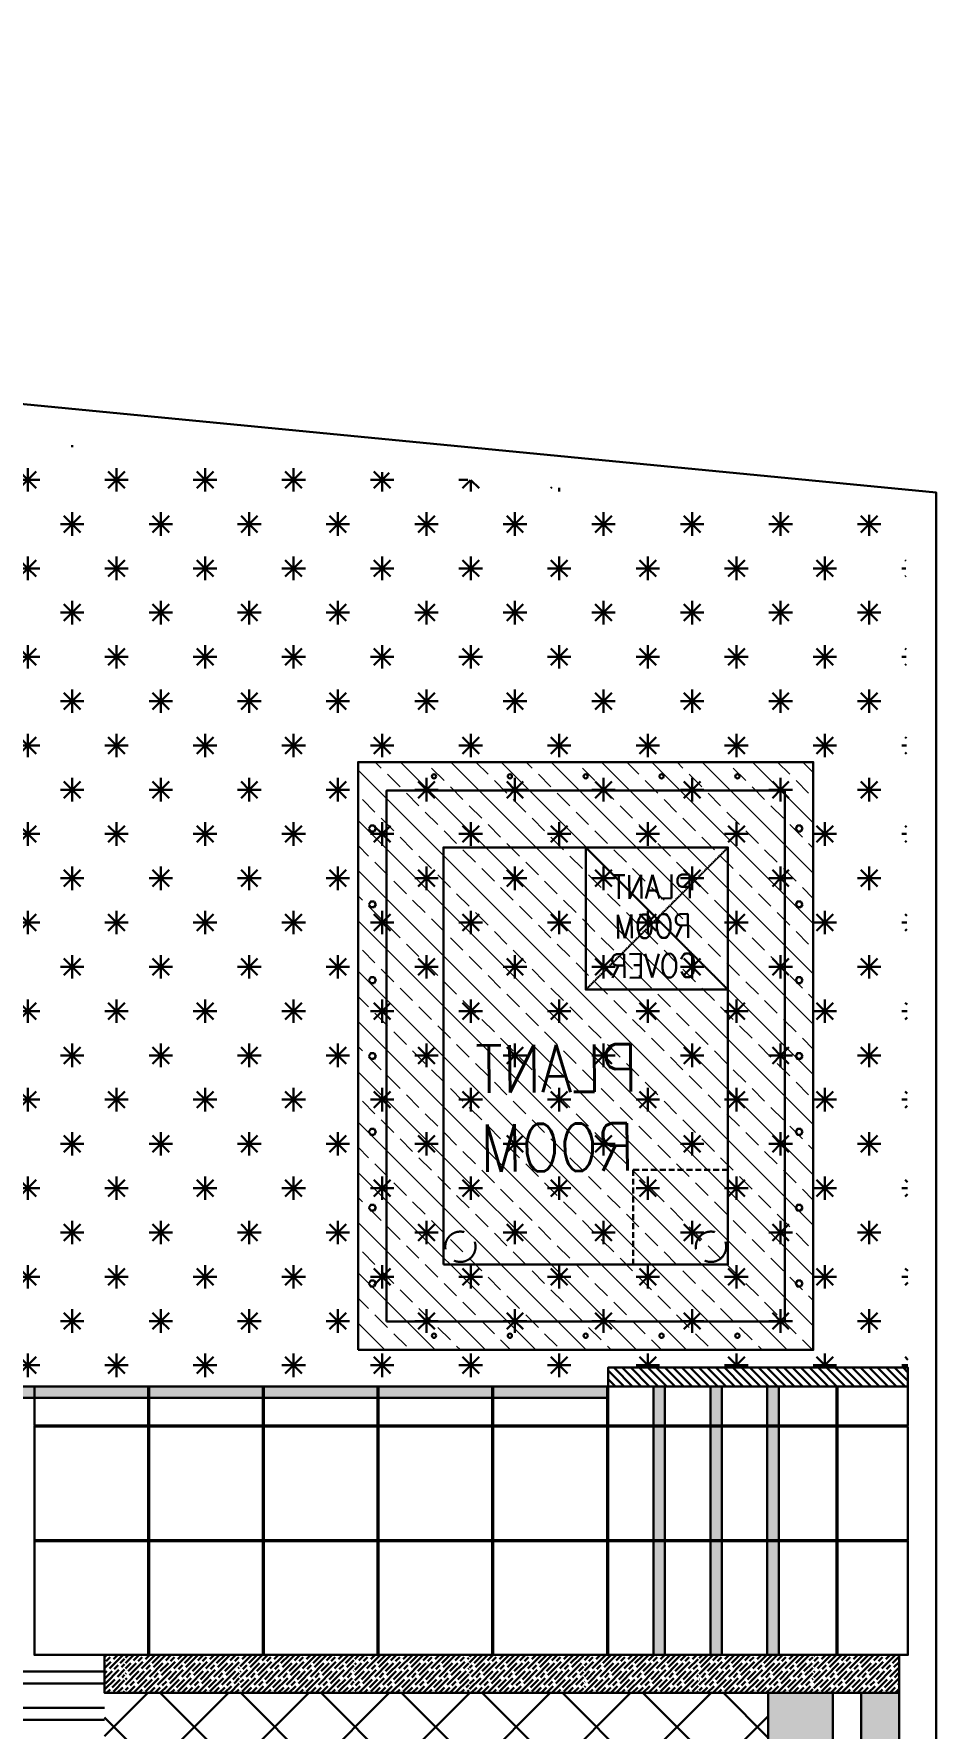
# Model space of a CAD drawing. Header units: millimetres. Extents: x -18512 to 101824, y -95768 to 52898.
# Drawn here: x 33435 to 38193, y -81033 to -72098 of the extents above; entities that cross this region are included whole.
import ezdxf

# ---------------------------------------------------------------- set-up
doc = ezdxf.new("R2010")
doc.units = ezdxf.units.MM
doc.header["$LTSCALE"] = 25
doc.linetypes.add('HIDDEN', pattern=[0.375, 0.25, -0.125])
doc.linetypes.add('HIDDEN2', pattern=[4.7625, 3.175, -1.5875])
doc.layers.get('0').update_dxf_attribs({"color": 254, "lineweight": 0})
doc.layers.add('_FW_WALL_EXISTING', color=150, linetype='Continuous', lineweight=25)
doc.layers.add('A-TILES', color=43, linetype='Continuous', lineweight=30)
doc.styles.add('RS', font='romans.shx', dxfattribs={"width": 0.8})
pattern_1 = [(45, (-34799.74, -44341.01), (42.42641, -42.42641), [100, -20]), (45, (-34799.74, -44369.295), (42.42641, -42.42641), [60, -15, 30, -15]), (45, (-34806.81, -44404.65), (42.42641, -42.42641), [100, -20])]

# ---------------------------------------------------------------- blocks, each defined once
blk = doc.blocks.new('A$C22C91F2D')
at = {"lineweight": 5}
h = blk.add_hatch(dxfattribs=at)
h.set_pattern_fill('ANSI33', color=245, scale=750)
h.set_pattern_definition([(45, (0, 0), (-132.583, 132.583), []), (45, (132.58, 0), (-132.583, 132.583), [93.75, -46.875])])
h.paths.add_polyline_path([(1550, -1950), (-1550, -1950), (-1550, 450), (1550, 450)])
at = {"color": 8, "linetype": 'HIDDEN', "ltscale": 0.15}
for p, q in [((-1100, -750), (-350, 0)), ((-1100, 0), (-350, -750))]:
    blk.add_line(p, q, dxfattribs=at)
at = {"color": 1}
blk.add_lwpolyline([(1550, -1950), (-1550, -1950), (-1550, 450), (1550, 450)], close=True, dxfattribs=at)
at = {"color": 8}
for points in [[(-1200, 392.8), (-1184.6, 383.9), (-1184.6, 366.1), (-1200, 357.2), (-1215.4, 366.1), (-1215.4, 383.9)], [(-800, 392.8), (-784.6, 383.9), (-784.6, 366.1), (-800, 357.2), (-815.4, 366.1), (-815.4, 383.9)], [(-400, 392.8), (-384.6, 383.9), (-384.6, 366.1), (-400, 357.2), (-415.4, 366.1), (-415.4, 383.9)], [(0, 392.8), (-15.4, 383.9), (-15.4, 366.1), (0, 357.2), (15.4, 366.1), (15.4, 383.9)], [(400, 392.8), (384.6, 383.9), (384.6, 366.1), (400, 357.2), (415.4, 366.1), (415.4, 383.9)], [(800, 392.8), (784.6, 383.9), (784.6, 366.1), (800, 357.2), (815.4, 366.1), (815.4, 383.9)], [(1200, 392.8), (1184.6, 383.9), (1184.6, 366.1), (1200, 357.2), (1215.4, 366.1), (1215.4, 383.9)], [(-1200, -1892.8), (-1184.6, -1883.9), (-1184.6, -1866.1), (-1200, -1857.2), (-1215.4, -1866.1), (-1215.4, -1883.9)], [(-800, -1892.8), (-784.6, -1883.9), (-784.6, -1866.1), (-800, -1857.2), (-815.4, -1866.1), (-815.4, -1883.9)], [(-400, -1892.8), (-384.6, -1883.9), (-384.6, -1866.1), (-400, -1857.2), (-415.4, -1866.1), (-415.4, -1883.9)], [(0, -1892.8), (-15.4, -1883.9), (-15.4, -1866.1), (0, -1857.2), (15.4, -1866.1), (15.4, -1883.9)], [(400, -1892.8), (384.6, -1883.9), (384.6, -1866.1), (400, -1857.2), (415.4, -1866.1), (415.4, -1883.9)], [(800, -1892.8), (784.6, -1883.9), (784.6, -1866.1), (800, -1857.2), (815.4, -1866.1), (815.4, -1883.9)], [(1200, -1892.8), (1184.6, -1883.9), (1184.6, -1866.1), (1200, -1857.2), (1215.4, -1866.1), (1215.4, -1883.9)]]:
    blk.add_lwpolyline(points, close=True, dxfattribs=at)
at = {"color": 6}
for points in [[(1400, -1800), (-1400, -1800), (-1400, 300), (1400, 300)], [(1100, -1500), (-1100, -1500), (-1100, 0), (1100, 0)]]:
    blk.add_lwpolyline(points, close=True, dxfattribs=at)
blk.add_lwpolyline([(-350, 0), (-350, -750), (-1100, -750), (-1100, 0)], close=True)
at = {"color": 8, "linetype": 'HIDDEN', "ltscale": 5}
blk.add_lwpolyline([(1100, -500), (600, -500), (600, 0), (1100, 0)], close=True, dxfattribs=at)
at = {"color": 8}
for centre in [(-1475, 50), (1475, 50), (-1475, -350), (1475, -350), (-1475, -750), (1475, -750), (-1475, -1150), (1475, -1150), (-1475, -1550), (1475, -1550)]:
    blk.add_circle(centre, 11.2, dxfattribs=at)
at = {"color": 8, "linetype": 'HIDDEN2', "ltscale": 2}
for centre in [(1005.8, -89.2), (1005.8, -1410.8)]:
    blk.add_circle(centre, 80, dxfattribs=at)
blk = doc.blocks.new('landscap')
at = {"layer": 'A-TILES', "ltscale": 25}
for points in [[(-34823.2, -69655.4), (-34823.2, -88310.4), (-31763.7, -88310.4), (-31763.7, -92486), (-30548.7, -92486), (-30548.7, -96176), (-30608.7, -96176), (-30608.7, -92541), (-31823.7, -92541), (-31823.7, -88370.4), (-34883.2, -88370.4), (-34883.2, -69655.4)], [(-30608.7, -96416), (-30608.7, -96476), (-29193.7, -96476), (-29193.7, -96416)], [(-30608.7, -96716), (-30608.7, -96776), (-29193.7, -96776), (-29193.7, -96716)], [(-30608.7, -97016), (-30608.7, -97076), (-29193.7, -97076), (-29193.7, -97016)]]:
    blk.add_hatch(color=9, dxfattribs=at).paths.add_polyline_path(points)
h = blk.add_hatch(dxfattribs=at)
h.set_pattern_fill('GRASS', color=9, scale=13, angle=-90, style=0)
h.set_pattern_definition([(360, (41528.36, 131670.86), (233.48666, 233.48666), [61.9125, -405.0608]), (315, (41528.36, 131670.86), (233.48666, 233.48666), [61.9125, -268.2875]), (45, (41528.36, 131670.86), (-233.48666, 233.48666), [61.9125, -268.2875])])
h.paths.add_polyline_path([(-35994.3, -88370.5), (-35642.8, -92554.5), (-35615.8, -92865.1), (-35188.9, -97746.2), (-30708.7, -97757.8), (-30708.7, -96176), (-30608.7, -96176), (-30608.7, -92541), (-31823.7, -92541), (-31823.7, -88370.4)])
h = blk.add_hatch(dxfattribs=at)
h.set_pattern_fill('GRASS', color=9, scale=13, style=0)
h.set_pattern_definition([(90, (41528.36, 131670.86), (-233.48666, 233.48666), [61.9125, -405.0608]), (45, (41528.36, 131670.86), (-233.48666, 233.48666), [61.9125, -268.2875]), (135, (41528.36, 131670.86), (-233.48666, -233.48666), [61.9125, -268.2875])])
h.paths.add_polyline_path([(-35994.3, -88370.5), (-35642.8, -92554.5), (-35615.8, -92865.1), (-35188.9, -97746.2), (-30708.7, -97757.8), (-30708.7, -96176), (-30608.7, -96176), (-30608.7, -92541), (-31823.7, -92541), (-31823.7, -88370.4)])
h = blk.add_hatch(dxfattribs=at)
h.set_pattern_fill('GRASS', color=9, scale=13, angle=90, style=0)
h.set_pattern_definition([(180, (41528.36, 131670.86), (-233.48666, -233.48666), [61.9125, -405.0608]), (135, (41528.36, 131670.86), (-233.48666, -233.48666), [61.9125, -268.2875]), (225, (41528.36, 131670.86), (233.48666, -233.48666), [61.9125, -268.2875])])
h.paths.add_polyline_path([(-35994.3, -88370.5), (-35642.8, -92554.5), (-35615.8, -92865.1), (-35188.9, -97746.2), (-30708.7, -97757.8), (-30708.7, -96176), (-30608.7, -96176), (-30608.7, -92541), (-31823.7, -92541), (-31823.7, -88370.4)])
h = blk.add_hatch(dxfattribs=at)
h.set_pattern_fill('GRASS', color=9, scale=13, angle=180, style=0)
h.set_pattern_definition([(270, (41528.36, 131670.86), (233.48666, -233.48666), [61.9125, -405.0608]), (225, (41528.36, 131670.86), (233.48666, -233.48666), [61.9125, -268.2875]), (315, (41528.36, 131670.86), (233.48666, 233.48666), [61.9125, -268.2875])])
h.paths.add_polyline_path([(-35994.3, -88370.5), (-35642.8, -92554.5), (-35615.8, -92865.1), (-35188.9, -97746.2), (-30708.7, -97757.8), (-30708.7, -96176), (-30608.7, -96176), (-30608.7, -92541), (-31823.7, -92541), (-31823.7, -88370.4)])
h = blk.add_hatch(dxfattribs=at)
h.set_pattern_fill('ANSI32', color=9, scale=20, angle=45, style=0)
h.set_pattern_definition([(90, (115977.2, -4832.24), (-190.5, 1e-14), []), (90, (116040.7, -4768.74), (-190.5, 1e-14), [])])
h.paths.add_polyline_path([(-29193.7, -93521.2), (-29193.7, -90726), (-28723.7, -90726), (-28723.7, -90721.2), (-21593.7, -90721.2), (-21593.7, -92461.2), (-20793.7, -92461.2), (-20793.7, -93521.2)])
h = blk.add_hatch(dxfattribs=at)
h.set_pattern_fill('GOST_WOOD', color=9, scale=10, angle=-45, style=0)
h.set_pattern_definition([(45, (-32799.74, -44341.01), (42.42641, -42.42641), [100, -20]), (45, (-32799.74, -44369.295), (42.42641, -42.42641), [60, -15, 30, -15]), (45, (-32806.81, -44404.65), (42.42641, -42.42641), [100, -20])])
h.paths.add_polyline_path([(-28993.7, -97710.9), (-28993.7, -97261.3), (-29193.7, -97261.3), (-29193.7, -97710.9)])
h.paths.add_polyline_path([(-28993.7, -97256.3), (-28993.7, -96656.3), (-29193.7, -96656.3), (-29193.7, -97256.3)])
h.paths.add_polyline_path([(-28993.7, -96651.3), (-28993.7, -96051.3), (-29193.7, -96051.3), (-29193.7, -96651.3)])
h.paths.add_polyline_path([(-28993.7, -96046.3), (-28993.7, -95446.3), (-29193.7, -95446.3), (-29193.7, -96046.3)])
h.paths.add_polyline_path([(-28993.7, -95441.3), (-28993.7, -94841.3), (-29193.7, -94841.3), (-29193.7, -95441.3)])
h.paths.add_polyline_path([(-28993.7, -94836.3), (-28993.7, -94236.3), (-29193.7, -94236.3), (-29193.7, -94836.3)])
h.paths.add_polyline_path([(-28993.7, -94231.3), (-28993.7, -93631.3), (-29193.7, -93631.3), (-29193.7, -94231.3)])
h.paths.add_polyline_path([(-28993.7, -93521.2), (-29193.7, -93521.2), (-29193.7, -93626.3), (-28993.7, -93626.3)])
h = blk.add_hatch(dxfattribs=at)
h.set_pattern_fill('_USER', color=9, scale=300, angle=-45, style=0, double=1, pattern_type=0)
h.set_pattern_definition([(315, (302068.34, 334404.05), (212.13203, 212.13203), []), (45, (302068.34, 334404.05), (-212.13203, 212.13203), [])])
edge = h.paths.add_edge_path(flags=16)
edge.add_arc((-28444.9, -147439), 51648, 89.63567, 90.36433)
edge.add_line((-28773.3, -95792), (-28116.5, -95792))
h.paths.add_polyline_path([(-20993.7, -93521.2), (-28993.7, -93521.2), (-28993.7, -97021.2), (-20993.7, -97021.2)])
edge = h.paths.add_edge_path(flags=16)
edge.add_arc((-28444.9, -22103.2), 73689.6, 269.744649, 270.255351)
edge.add_line((-28116.5, -95792), (-28773.3, -95792))
h = blk.add_hatch(dxfattribs=at)
h.set_pattern_fill('ANSI31', color=9, scale=10, angle=-90, style=0)
h.set_pattern_definition([(315, (37253.833, 102237.39), (22.4506403, 22.4506403), [])])
h.paths.add_polyline_path([(-30608.7, -97757.8), (-30608.7, -96176), (-30708.7, -96176), (-30708.7, -97757.8)])
h = blk.add_hatch(dxfattribs=at)
h.set_pattern_fill('GOST_WOOD', color=9, scale=10, angle=-45, style=0)
h.set_pattern_definition(pattern_1)
h.paths.add_polyline_path([(-28993.7, -97021.2), (-28993.7, -97361.2), (-20993.7, -97361.2), (-20993.7, -97021.2)])
h = blk.add_hatch(dxfattribs=at)
h.set_pattern_fill('GOST_WOOD', color=9, scale=10, angle=-45, style=0)
h.set_pattern_definition(pattern_1)
h.paths.add_polyline_path([(-28993.7, -97511), (-28993.7, -97710.9), (-20993.7, -97710.9), (-20993.7, -97511)])
at = {"layer": 'A-TILES', "color": 9, "ltscale": 25}
for points in [[(-17324, -97906.2), (-17324, -62906.2), (-37742.4, -62906.2), (-35954.9, -91386.3), (-35324, -97906.2)], [(-30608.7, -93751), (-30608.7, -93151), (-30403.7, -93151), (-30403.7, -93751)], [(-30398.7, -93751), (-30398.7, -93151), (-29798.7, -93151), (-29798.7, -93751)], [(-29793.7, -93751), (-29793.7, -93151), (-29193.7, -93151), (-29193.7, -93751)], [(-29193.7, -97710.9), (-29193.7, -93521.2), (-28993.7, -93521.2), (-28993.7, -97710.9)], [(-30608.7, -94356), (-30608.7, -93756), (-30403.7, -93756), (-30403.7, -94356)], [(-30398.7, -94356), (-30398.7, -93756), (-29798.7, -93756), (-29798.7, -94356)], [(-29793.7, -94356), (-29793.7, -93756), (-29193.7, -93756), (-29193.7, -94356)], [(-30608.7, -94961), (-30608.7, -94361), (-30403.7, -94361), (-30403.7, -94961)], [(-30398.7, -94961), (-30398.7, -94361), (-29798.7, -94361), (-29798.7, -94961)], [(-29793.7, -94961), (-29793.7, -94361), (-29193.7, -94361), (-29193.7, -94961)], [(-30608.7, -95566), (-30608.7, -94966), (-30403.7, -94966), (-30403.7, -95566)], [(-30398.7, -95566), (-30398.7, -94966), (-29798.7, -94966), (-29798.7, -95566)], [(-29793.7, -95566), (-29793.7, -94966), (-29193.7, -94966), (-29193.7, -95566)], [(-30608.7, -96171), (-30608.7, -95571), (-30403.7, -95571), (-30403.7, -96171)], [(-30398.7, -96171), (-30398.7, -95571), (-29798.7, -95571), (-29798.7, -96171)], [(-29793.7, -96171), (-29793.7, -95571), (-29193.7, -95571), (-29193.7, -96171)], [(-30608.7, -97757.8), (-30608.7, -96176), (-30708.7, -96176), (-30708.7, -97757.8)], [(-30608.7, -96476), (-30608.7, -96176), (-30403.7, -96176), (-30403.7, -96476)], [(-30398.7, -96476), (-30398.7, -96176), (-29798.7, -96176), (-29798.7, -96476)], [(-29793.7, -96476), (-29793.7, -96176), (-29193.7, -96176), (-29193.7, -96476)], [(-29193.7, -96416), (-29193.7, -96476), (-30608.7, -96476), (-30608.7, -96416)], [(-30608.7, -96776), (-30608.7, -96476), (-30403.7, -96476), (-30403.7, -96776)], [(-30398.7, -96776), (-30398.7, -96476), (-29798.7, -96476), (-29798.7, -96776)], [(-29793.7, -96776), (-29793.7, -96476), (-29193.7, -96476), (-29193.7, -96776)], [(-29193.7, -96716), (-29193.7, -96776), (-30608.7, -96776), (-30608.7, -96716)], [(-30608.7, -97076), (-30608.7, -96776), (-30403.7, -96776), (-30403.7, -97076)], [(-30398.7, -97076), (-30398.7, -96776), (-29798.7, -96776), (-29798.7, -97076)], [(-29793.7, -97076), (-29793.7, -96776), (-29193.7, -96776), (-29193.7, -97076)], [(-29193.7, -97016), (-29193.7, -97076), (-30608.7, -97076), (-30608.7, -97016)], [(-30608.7, -97381), (-30608.7, -97076), (-30403.7, -97076), (-30403.7, -97381)], [(-30398.7, -97381), (-30398.7, -97076), (-29798.7, -97076), (-29798.7, -97381)], [(-29793.7, -97381), (-29793.7, -97076), (-29193.7, -97076), (-29193.7, -97381)], [(-30608.8, -97757.7), (-30608.7, -97386), (-30403.7, -97386), (-30403.8, -97757.7)], [(-30398.8, -97757.7), (-30398.7, -97386), (-29798.7, -97386), (-29798.8, -97757.7)], [(-29793.8, -97757.6), (-29793.7, -97386), (-29193.7, -97386), (-29193.8, -97757.6)]]:
    blk.add_lwpolyline(points, close=True, dxfattribs=at)
for points in [[(-34823.2, -69655.4), (-34823.2, -88310.4), (-31763.7, -88310.4), (-31763.7, -92486), (-30548.7, -92486), (-30548.7, -96176), (-30608.7, -96176), (-30608.7, -92541), (-31823.7, -92541), (-31823.7, -88370.4), (-34883.2, -88370.4), (-34883.2, -69655.4), (-34823.2, -69655.4)], [(-20993.7, -97021.2), (-28993.7, -97021.2)], [(-28993.7, -97361.2), (-20993.7, -97361.2)], [(-28993.7, -97511), (-20993.7, -97511)], [(-28993.7, -97710.9), (-20793.7, -97710.9)]]:
    blk.add_lwpolyline(points, dxfattribs=at)
at = {"layer": 'A-TILES', "color": 9, "ltscale": 25, "xscale": -0.9999999999999998, "rotation": 179.9999897385844}
blk.add_blockref('A$C22C91F2D', (-32352, -96808.4, 0), dxfattribs=at)
at = {"layer": 'A-TILES', "color": 9, "ltscale": 25, "attachment_point": 5, "rotation": 89.42959, "style": 'RS'}
for s, insert, char_height in [('\\A1;{\\W0.85;PLANT\\PROOM}', (-32078.1, -95905.9, -0.1), 250), ('\\A1;{\\W0.85;PLANT\\PROOM\\PCOVER}', (-33036.8, -96412.9, -0.2), 125)]:
    blk.add_mtext(s, dxfattribs=dict(at, insert=insert, char_height=char_height))

msp = doc.modelspace()

# ---------------------------------------------------------------- block references
at = {"layer": '_FW_WALL_EXISTING', "xscale": -1, "rotation": 90}
msp.add_blockref('landscap', (-59713.1, -109840.6), dxfattribs=at)

doc.saveas('drawing.dxf')
